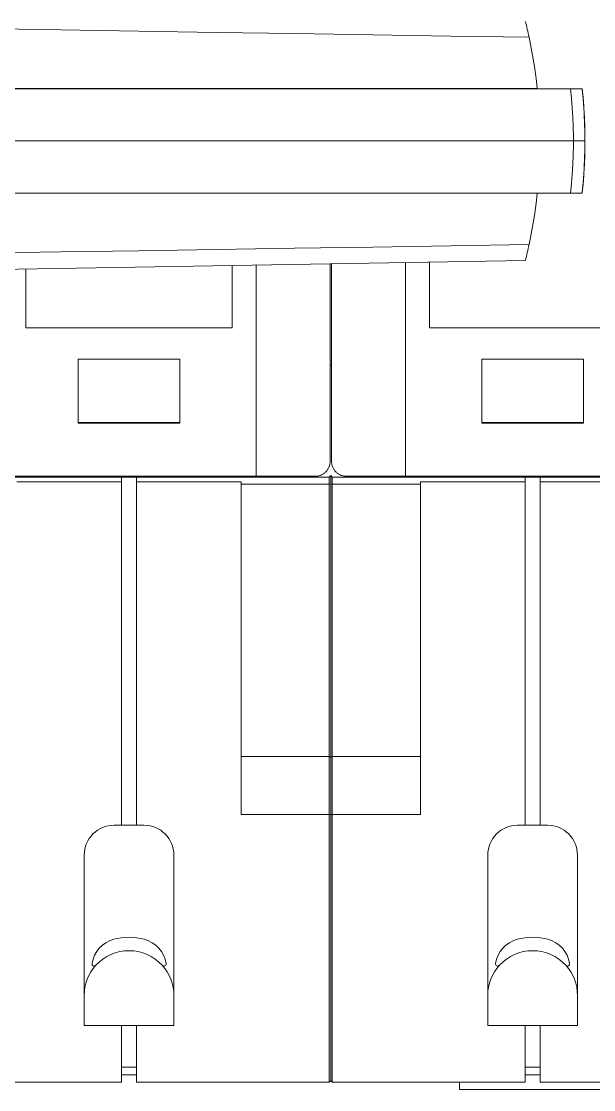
# Model space of a CAD drawing. Header units: millimetres. Extents: x 1359 to 3577, y 1333 to 3557.
# Drawn here: x 1672.9 to 1711.1, y 1776.2 to 1847.7 of the extents above; entities that cross this region are included whole.
import ezdxf

# ---------------------------------------------------------------- set-up
doc = ezdxf.new("R2010")
doc.units = ezdxf.units.MM
doc.layers.add('000-PI-Oprema', color=30, linetype='Continuous', lineweight=5)
doc.layers.add('002-PI-Kabelska kanalica', color=150, linetype='Continuous')

# ---------------------------------------------------------------- blocks, each defined once
blk = doc.blocks.new('QB')
at = {"layer": '000-PI-Oprema', "color": 0, "linetype": 'ByBlock', "lineweight": 0}
for p, q in [((114.244, -16.063), (109.039, -15.978)), ((119.453, -16.147), (114.244, -16.063)), ((124.668, -16.229), (119.453, -16.147)), ((129.887, -16.311), (124.668, -16.229)), ((135.11, -16.392), (129.887, -16.311)), ((140.337, -16.472), (135.11, -16.392)), ((145.568, -16.55), (140.337, -16.472)), ((145.669, -17.037), (145.568, -16.55)), ((145.763, -17.526), (145.669, -17.037)), ((145.849, -18.017), (145.763, -17.526)), ((145.928, -18.509), (145.849, -18.017)), ((146, -19.002), (145.928, -18.509)), ((146.064, -19.497), (146, -19.002)), ((89.307, -19.992), (146.12, -19.992)), ((90.49, -20.002), (149.122, -20.002)), ((146.12, -19.992), (146.064, -19.497)), ((146.121, -19.996), (146.12, -19.992)), ((146.121, -19.997), (146.121, -19.996)), ((146.121, -19.999), (146.121, -19.997)), ((146.121, -20.001), (146.121, -19.999)), ((146.122, -20.002), (146.121, -20.001)), ((148.412, -20.635), (148.351, -20.002)), ((149.122, -20.004), (149.122, -20.002)), ((149.122, -20.007), (149.122, -20.004)), ((149.122, -20.011), (149.122, -20.007)), ((149.123, -20.013), (149.122, -20.011)), ((149.123, -20.015), (149.123, -20.013)), ((149.179, -20.593), (149.123, -20.015)), ((148.461, -21.268), (148.412, -20.635)), ((149.186, -20.677), (149.127, -20.055)), ((149.225, -21.172), (149.179, -20.593)), ((149.234, -21.301), (149.186, -20.677)), ((148.498, -21.903), (148.461, -21.268)), ((149.261, -21.751), (149.225, -21.172)), ((149.269, -21.925), (149.234, -21.301)), ((148.523, -22.538), (148.498, -21.903)), ((149.286, -22.331), (149.261, -21.751)), ((149.293, -22.55), (149.269, -21.925)), ((148.535, -23.174), (148.523, -22.538)), ((149.301, -22.912), (149.286, -22.331)), ((149.305, -23.175), (149.293, -22.55)), ((91.307, -23.492), (149.307, -23.492)), ((148.535, -23.81), (148.535, -23.174)), ((149.307, -23.492), (149.301, -22.912)), ((149.301, -24.073), (149.307, -23.492)), ((149.305, -23.8), (149.305, -23.175)), ((148.523, -24.446), (148.535, -23.81)), ((149.286, -24.653), (149.301, -24.073)), ((149.293, -24.426), (149.305, -23.8)), ((148.498, -25.081), (148.523, -24.446)), ((149.261, -25.233), (149.286, -24.653)), ((149.27, -25.051), (149.293, -24.426)), ((148.412, -26.35), (148.461, -25.716)), ((148.461, -25.716), (148.498, -25.081)), ((149.187, -26.298), (149.234, -25.675)), ((149.225, -25.813), (149.261, -25.233)), ((149.234, -25.675), (149.27, -25.051)), ((148.351, -26.982), (148.412, -26.35)), ((149.123, -26.969), (149.179, -26.391)), ((149.128, -26.921), (149.187, -26.298)), ((149.179, -26.391), (149.225, -25.813)), ((89.307, -26.992), (146.12, -26.992)), ((90.49, -26.982), (149.122, -26.982)), ((146.064, -27.488), (146.12, -26.992)), ((146.12, -26.992), (146.121, -26.989)), ((146.121, -26.984), (146.122, -26.982)), ((146.121, -26.986), (146.121, -26.984)), ((146.121, -26.987), (146.121, -26.986)), ((146.121, -26.989), (146.121, -26.987)), ((149.122, -26.976), (149.123, -26.971)), ((149.122, -26.978), (149.122, -26.976)), ((149.122, -26.98), (149.122, -26.978)), ((149.122, -26.982), (149.122, -26.98)), ((149.123, -26.971), (149.123, -26.969)), ((146, -27.983), (146.064, -27.488)), ((145.849, -28.968), (145.928, -28.476)), ((145.928, -28.476), (146, -27.983)), ((145.763, -29.458), (145.849, -28.968)), ((145.568, -30.434), (145.669, -29.947)), ((145.669, -29.947), (145.763, -29.458)), ((124.666, -30.755), (129.885, -30.674)), ((129.885, -30.674), (135.109, -30.593)), ((135.109, -30.593), (140.337, -30.513)), ((140.337, -30.513), (145.568, -30.434)), ((109.036, -31.006), (114.241, -30.922)), ((114.241, -30.922), (119.451, -30.838)), ((119.451, -30.838), (124.666, -30.755)), ((99.691, -32.267), (145.322, -31.494)), ((111.902, -35.997), (111.902, -32.06)), ((111.907, -35.997), (111.907, -32.06)), ((125.707, -35.997), (125.707, -31.826)), ((125.712, -35.997), (125.712, -31.826)), ((127.306, -45.942), (127.306, -31.799)), ((132.257, -44.942), (132.257, -31.715)), ((132.357, -44.942), (132.357, -31.714)), ((137.307, -45.942), (137.307, -31.63)), ((138.902, -35.997), (138.902, -31.603)), ((138.907, -35.997), (138.907, -31.603)), ((111.902, -35.997), (125.712, -35.997)), ((138.902, -35.997), (152.712, -35.997)), ((115.407, -38.092), (122.207, -38.092)), ((115.407, -42.392), (115.407, -38.092)), ((122.207, -42.392), (122.207, -38.092)), ((132.257, -38.492), (132.357, -38.492)), ((142.407, -38.092), (149.207, -38.092)), ((142.407, -42.392), (142.407, -38.092)), ((149.207, -42.392), (149.207, -38.092)), ((115.407, -42.342), (122.207, -42.342)), ((115.407, -42.392), (122.207, -42.392)), ((142.407, -42.342), (149.207, -42.342)), ((142.407, -42.392), (149.207, -42.392)), ((132.248, -45.076), (132.253, -45.031)), ((132.253, -45.031), (132.256, -44.987)), ((132.256, -44.987), (132.257, -44.942)), ((132.358, -44.987), (132.357, -44.942)), ((132.361, -45.031), (132.358, -44.987)), ((132.366, -45.076), (132.361, -45.031)), ((131.808, -45.777), (131.845, -45.751)), ((131.845, -45.751), (131.881, -45.724)), ((131.881, -45.724), (131.915, -45.695)), ((131.915, -45.695), (131.948, -45.665)), ((131.948, -45.665), (131.98, -45.633)), ((131.98, -45.633), (132.01, -45.6)), ((132.01, -45.6), (132.039, -45.565)), ((132.039, -45.565), (132.066, -45.53)), ((132.066, -45.53), (132.092, -45.493)), ((132.092, -45.493), (132.115, -45.454)), ((132.115, -45.454), (132.138, -45.415)), ((132.138, -45.415), (132.158, -45.375)), ((132.158, -45.375), (132.176, -45.335)), ((132.176, -45.335), (132.193, -45.293)), ((132.193, -45.293), (132.208, -45.251)), ((132.208, -45.251), (132.221, -45.208)), ((132.221, -45.208), (132.232, -45.164)), ((132.232, -45.164), (132.241, -45.12)), ((132.241, -45.12), (132.248, -45.076)), ((132.373, -45.12), (132.366, -45.076)), ((132.382, -45.164), (132.373, -45.12)), ((132.393, -45.208), (132.382, -45.164)), ((132.405, -45.251), (132.393, -45.208)), ((132.42, -45.293), (132.405, -45.251)), ((132.437, -45.335), (132.42, -45.293)), ((132.455, -45.375), (132.437, -45.335)), ((132.476, -45.415), (132.455, -45.375)), ((132.498, -45.454), (132.476, -45.415)), ((132.522, -45.493), (132.498, -45.454)), ((132.547, -45.53), (132.522, -45.493)), ((132.575, -45.565), (132.547, -45.53)), ((132.603, -45.6), (132.575, -45.565)), ((132.633, -45.633), (132.603, -45.6)), ((132.665, -45.665), (132.633, -45.633)), ((132.698, -45.695), (132.665, -45.665)), ((132.732, -45.724), (132.698, -45.695)), ((132.768, -45.751), (132.732, -45.724)), ((132.805, -45.777), (132.768, -45.751)), ((105.407, -45.992), (118.307, -45.992)), ((110.307, -45.942), (127.306, -45.942)), ((111.307, -46.312), (118.307, -46.312)), ((118.307, -45.992), (118.307, -45.942)), ((118.307, -45.992), (119.307, -45.992)), ((118.307, -46.312), (118.307, -45.992)), ((118.307, -69.292), (118.307, -46.312)), ((119.307, -45.992), (119.307, -45.942)), ((119.307, -45.992), (132.207, -45.992)), ((119.307, -46.312), (119.307, -45.992)), ((119.307, -46.312), (126.307, -46.312)), ((119.307, -69.292), (119.307, -46.312)), ((126.307, -68.569), (126.307, -46.312)), ((126.307, -46.457), (132.207, -46.457)), ((127.306, -45.942), (127.655, -45.942)), ((127.655, -45.942), (128.007, -45.942)), ((128.007, -45.942), (128.361, -45.942)), ((128.361, -45.942), (128.717, -45.942)), ((128.717, -45.942), (129.075, -45.942)), ((129.075, -45.942), (129.435, -45.942)), ((129.435, -45.942), (129.797, -45.942)), ((129.797, -45.942), (130.16, -45.942)), ((130.16, -45.942), (130.524, -45.942)), ((130.524, -45.942), (130.89, -45.942)), ((130.89, -45.942), (131.257, -45.942)), ((131.257, -45.942), (131.301, -45.941)), ((131.301, -45.941), (131.346, -45.938)), ((131.346, -45.938), (131.391, -45.933)), ((131.391, -45.933), (131.435, -45.926)), ((131.435, -45.926), (131.479, -45.917)), ((131.479, -45.917), (131.523, -45.906)), ((131.523, -45.906), (131.566, -45.893)), ((131.566, -45.893), (131.608, -45.878)), ((131.608, -45.878), (131.65, -45.862)), ((131.65, -45.862), (131.691, -45.843)), ((131.691, -45.843), (131.731, -45.823)), ((131.731, -45.823), (131.77, -45.801)), ((131.77, -45.801), (131.808, -45.777)), ((132.207, -45.992), (132.307, -45.892)), ((132.207, -45.994), (132.207, -45.992)), ((132.207, -45.998), (132.207, -45.994)), ((132.207, -46.006), (132.207, -45.998)), ((132.207, -46.016), (132.207, -46.006)), ((132.207, -46.03), (132.207, -46.016)), ((132.207, -46.046), (132.207, -46.03)), ((132.207, -46.066), (132.207, -46.046)), ((132.207, -46.088), (132.207, -46.066)), ((132.207, -46.112), (132.207, -46.088)), ((132.207, -46.137), (132.207, -46.112)), ((132.207, -46.166), (132.207, -46.137)), ((132.207, -46.198), (132.207, -46.166)), ((132.207, -46.231), (132.207, -46.198)), ((132.207, -46.266), (132.207, -46.231)), ((132.207, -46.302), (132.207, -46.266)), ((132.207, -46.339), (132.207, -46.302)), ((132.207, -46.378), (132.207, -46.339)), ((132.207, -46.417), (132.207, -46.378)), ((132.207, -46.457), (132.207, -46.417)), ((132.207, -46.457), (132.307, -46.45)), ((132.207, -48.127), (132.207, -46.457)), ((132.407, -45.992), (132.307, -45.892)), ((132.307, -46.45), (132.307, -45.892)), ((132.407, -46.457), (132.307, -46.45)), ((132.307, -64.735), (132.307, -46.45)), ((132.407, -45.992), (145.307, -45.992)), ((132.407, -45.994), (132.407, -45.992)), ((132.407, -45.998), (132.407, -45.994)), ((132.407, -46.137), (132.407, -45.998)), ((132.407, -46.166), (132.407, -46.137)), ((132.407, -46.457), (132.407, -46.166)), ((132.407, -46.457), (138.307, -46.457)), ((132.407, -48.126), (132.407, -46.457)), ((132.844, -45.801), (132.805, -45.777)), ((132.883, -45.823), (132.844, -45.801)), ((132.923, -45.843), (132.883, -45.823)), ((132.963, -45.862), (132.923, -45.843)), ((133.005, -45.878), (132.963, -45.862)), ((133.047, -45.893), (133.005, -45.878)), ((133.09, -45.906), (133.047, -45.893)), ((133.134, -45.917), (133.09, -45.906)), ((133.178, -45.926), (133.134, -45.917)), ((133.222, -45.933), (133.178, -45.926)), ((133.267, -45.938), (133.222, -45.933)), ((133.312, -45.941), (133.267, -45.938)), ((133.357, -45.942), (133.312, -45.941)), ((133.357, -45.942), (133.723, -45.942)), ((133.723, -45.942), (134.088, -45.942)), ((134.088, -45.942), (134.451, -45.942)), ((134.451, -45.942), (134.814, -45.942)), ((134.814, -45.942), (135.176, -45.942)), ((135.176, -45.942), (135.535, -45.942)), ((135.535, -45.942), (135.894, -45.942)), ((135.894, -45.942), (136.25, -45.942)), ((136.25, -45.942), (136.605, -45.942)), ((136.605, -45.942), (136.957, -45.942)), ((136.957, -45.942), (137.307, -45.942)), ((137.307, -45.942), (154.306, -45.942)), ((138.307, -46.312), (145.307, -46.312)), ((138.307, -68.569), (138.307, -46.312)), ((145.307, -45.992), (145.307, -45.942)), ((145.307, -45.992), (146.307, -45.992)), ((145.307, -46.312), (145.307, -45.992)), ((145.307, -69.292), (145.307, -46.312)), ((146.307, -45.992), (146.307, -45.942)), ((146.307, -45.992), (159.207, -45.992)), ((146.307, -46.312), (146.307, -45.992)), ((146.307, -46.312), (153.307, -46.312)), ((146.307, -69.292), (146.307, -46.312)), ((132.207, -49.783), (132.207, -48.127)), ((132.407, -49.784), (132.407, -48.126)), ((132.207, -51.44), (132.207, -49.783)), ((132.407, -51.439), (132.407, -49.784)), ((132.207, -53.108), (132.207, -51.44)), ((132.407, -53.106), (132.407, -51.439)), ((132.207, -54.764), (132.207, -53.108)), ((132.407, -54.76), (132.407, -53.106)), ((132.207, -56.415), (132.207, -54.764)), ((132.407, -56.413), (132.407, -54.76)), ((132.207, -58.082), (132.207, -56.415)), ((132.407, -58.079), (132.407, -56.413)), ((132.207, -59.735), (132.207, -58.082)), ((132.407, -59.731), (132.407, -58.079)), ((132.207, -61.383), (132.207, -59.735)), ((132.407, -65.347), (132.407, -59.731)), ((132.207, -63.042), (132.207, -61.383)), ((132.207, -64.693), (132.207, -63.042)), ((126.307, -64.693), (132.207, -64.693)), ((132.221, -64.699), (132.207, -64.693)), ((132.207, -64.844), (132.207, -64.693)), ((132.207, -65.004), (132.207, -64.844)), ((132.207, -65.171), (132.207, -65.004)), ((132.235, -64.705), (132.221, -64.699)), ((132.249, -64.711), (132.235, -64.705)), ((132.264, -64.717), (132.249, -64.711)), ((132.278, -64.723), (132.264, -64.717)), ((132.292, -64.729), (132.278, -64.723)), ((132.307, -64.735), (132.292, -64.729)), ((132.307, -64.735), (132.321, -64.729)), ((132.307, -68.569), (132.307, -64.735)), ((132.321, -64.729), (132.335, -64.723)), ((132.335, -64.723), (132.349, -64.717)), ((132.349, -64.717), (132.364, -64.711)), ((132.364, -64.711), (132.378, -64.705)), ((132.378, -64.705), (132.392, -64.699)), ((132.392, -64.699), (132.407, -64.693)), ((132.407, -64.693), (138.307, -64.693)), ((132.207, -65.347), (132.207, -65.171)), ((132.207, -65.528), (132.207, -65.347)), ((132.207, -65.717), (132.207, -65.528)), ((132.207, -65.912), (132.207, -65.717)), ((132.407, -65.528), (132.407, -65.347)), ((132.407, -65.717), (132.407, -65.528)), ((132.407, -65.912), (132.407, -65.717)), ((132.207, -66.112), (132.207, -65.912)), ((132.207, -66.319), (132.207, -66.112)), ((132.207, -66.529), (132.207, -66.319)), ((132.407, -66.112), (132.407, -65.912)), ((132.407, -66.318), (132.407, -66.112)), ((132.407, -66.529), (132.407, -66.318)), ((132.207, -66.744), (132.207, -66.529)), ((132.207, -66.964), (132.207, -66.744)), ((132.207, -67.186), (132.207, -66.964)), ((132.207, -67.412), (132.207, -67.186)), ((132.407, -66.744), (132.407, -66.529)), ((132.407, -66.964), (132.407, -66.744)), ((132.407, -67.186), (132.407, -66.964)), ((132.407, -67.412), (132.407, -67.186)), ((132.207, -67.641), (132.207, -67.412)), ((132.207, -67.871), (132.207, -67.641)), ((132.207, -68.103), (132.207, -67.871)), ((132.407, -67.641), (132.407, -67.412)), ((132.407, -67.871), (132.407, -67.641)), ((132.407, -68.103), (132.407, -67.871)), ((126.307, -68.569), (132.207, -68.569)), ((132.207, -68.336), (132.207, -68.103)), ((132.207, -68.569), (132.207, -68.336)), ((132.207, -68.569), (132.307, -68.569)), ((132.207, -86.492), (132.207, -68.569)), ((132.307, -68.569), (132.407, -68.569)), ((132.307, -86.392), (132.307, -68.569)), ((132.407, -68.336), (132.407, -68.103)), ((132.407, -68.569), (132.407, -68.336)), ((132.407, -68.569), (138.307, -68.569)), ((132.407, -86.492), (132.407, -68.569)), ((117.807, -69.292), (118.307, -69.292)), ((118.307, -69.292), (119.307, -69.292)), ((119.307, -69.292), (119.807, -69.292)), ((144.807, -69.292), (145.307, -69.292)), ((145.307, -69.292), (146.307, -69.292)), ((146.307, -69.292), (146.807, -69.292)), ((115.807, -82.692), (115.807, -71.292)), ((121.807, -82.692), (121.807, -71.292)), ((142.807, -82.692), (142.807, -71.292)), ((148.807, -82.692), (148.807, -71.292)), ((115.807, -82.692), (118.307, -82.692)), ((118.307, -82.692), (119.307, -82.692)), ((118.307, -86.492), (118.307, -82.692)), ((119.307, -82.692), (121.807, -82.692)), ((119.307, -86.492), (119.307, -82.692)), ((142.807, -82.692), (145.307, -82.692)), ((145.307, -82.692), (146.307, -82.692)), ((145.307, -86.492), (145.307, -82.692)), ((146.307, -82.692), (148.807, -82.692)), ((146.307, -86.492), (146.307, -82.692)), ((118.307, -85.492), (119.307, -85.492)), ((145.307, -85.492), (146.307, -85.492)), ((105.407, -86.492), (118.307, -86.492)), ((118.307, -85.992), (119.307, -85.992)), ((119.307, -86.492), (132.207, -86.492)), ((123.807, -86.492), (123.807, -86.492)), ((132.207, -86.492), (132.307, -86.392)), ((132.407, -86.492), (132.307, -86.392)), ((132.407, -86.492), (145.307, -86.492)), ((140.907, -86.992), (140.907, -86.492)), ((145.307, -85.992), (146.307, -85.992)), ((146.307, -86.492), (159.207, -86.492)), ((140.907, -86.992), (150.707, -86.992))]:
    blk.add_line(p, q, dxfattribs=at)
for centre, radius, start, end in [((113.307, -23.492), 33, 12.14329, 14.03309), ((113.307, -23.492), 33, 345.96691, 347.8562), ((117.807, -71.292), 2, 90, 180), ((119.807, -71.292), 2, 0, 90), ((144.807, -71.292), 2, 90, 180), ((146.807, -71.292), 2, 0, 90), ((118.307, -78.859), 2, 105.25752, 170.98389), ((118.807, -80.692), 3.9, 74.74248, 105.25752), ((119.307, -78.859), 2, 9.01611, 74.74248), ((145.307, -78.859), 2, 105.25757, 170.98389), ((145.807, -80.692), 3.9, 74.74245, 105.25755), ((146.307, -78.859), 2, 9.01611, 74.74243), ((118.807, -80.692), 3, 42.3728, 137.6272), ((145.807, -80.692), 3, 42.37283, 137.62717), ((116.479, -78.569), 0.15, 170.9842, 317.62695), ((121.134, -78.569), 0.15, 222.37305, 9.0158), ((143.479, -78.569), 0.15, 170.9842, 317.62744), ((148.134, -78.569), 0.15, 222.37256, 9.0158), ((118.807, -80.692), 3, 137.65551, 179.95671), ((118.807, -80.692), 3, 0.00045, 42.34441), ((145.807, -80.692), 3, 137.65553, 179.95671), ((145.807, -80.692), 3, 0.00045, 42.34441)]:
    blk.add_arc(centre, radius, start, end, dxfattribs=at)

msp = doc.modelspace()

# ---------------------------------------------------------------- block references
at = {"layer": '002-PI-Kabelska kanalica', "color": 0, "linetype": 'ByBlock', "lineweight": 0}
msp.add_blockref('QB', (1561.255, 1863.15), dxfattribs=at)

doc.saveas('drawing.dxf')
